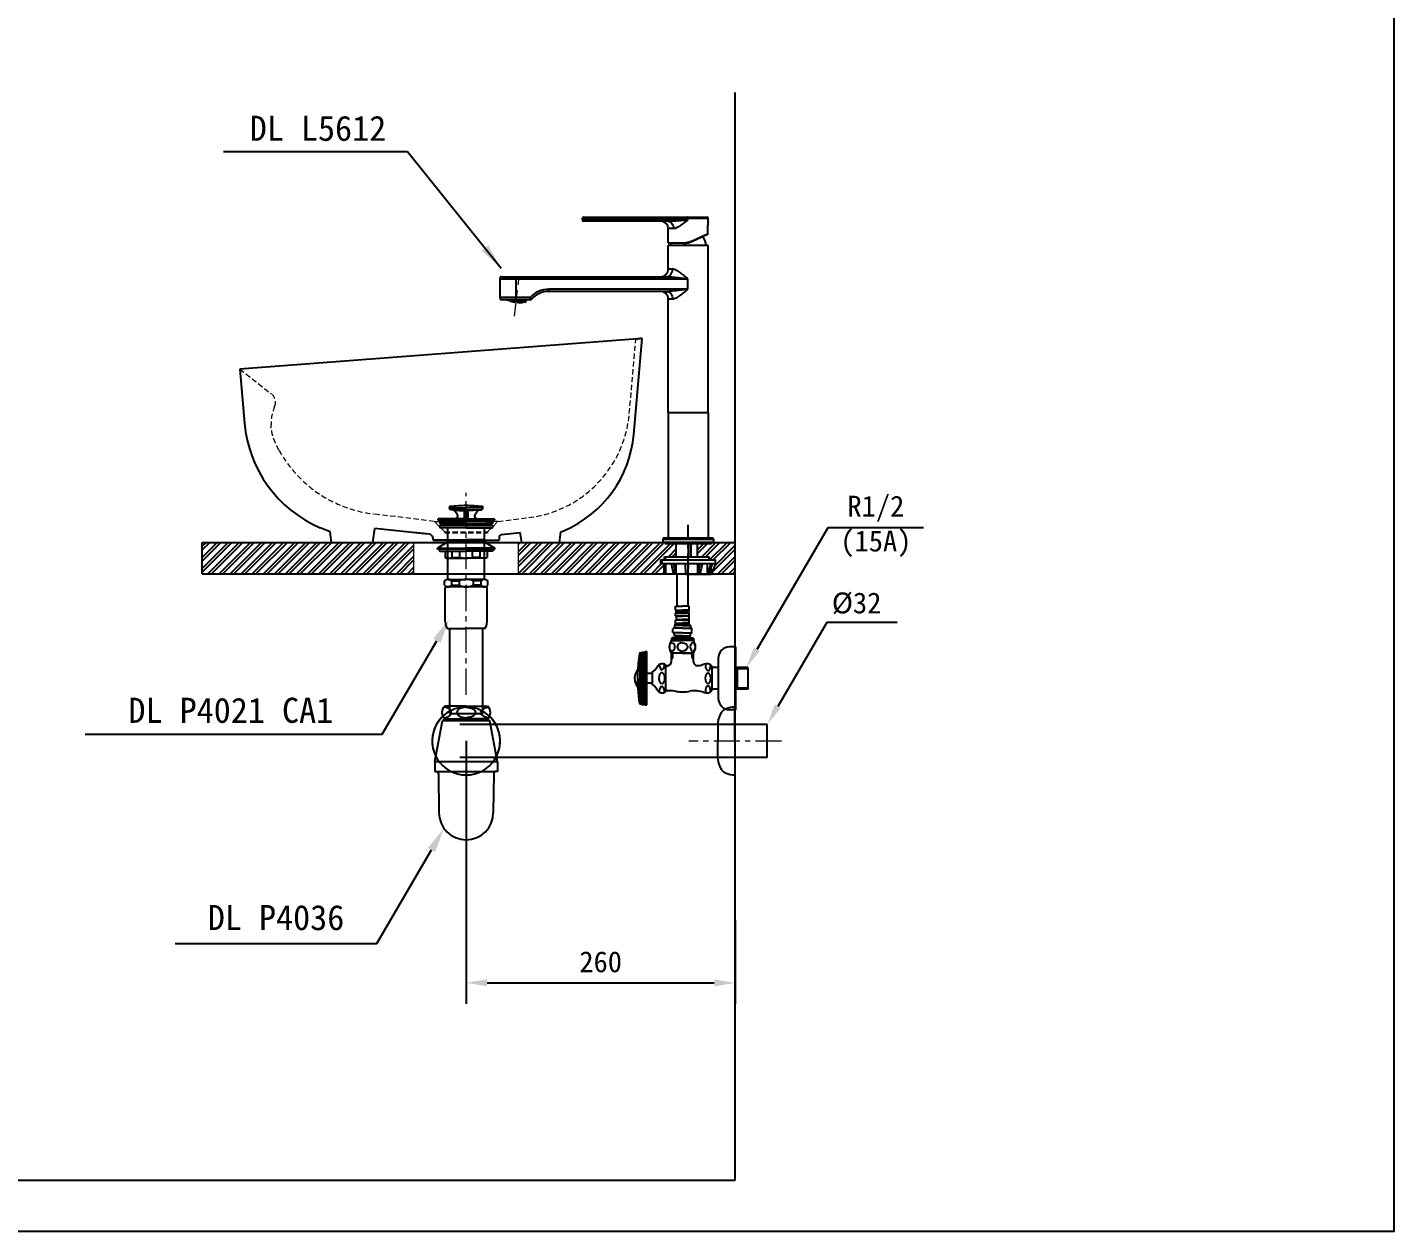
# Model space of a CAD drawing. Extents: x 0 to 9660, y 0 to 2303.
# Drawn here: x 1793 to 3100, y 0 to 1152 of the extents above; entities that cross this region are included whole.
import ezdxf

# ---------------------------------------------------------------- set-up
doc = ezdxf.new("R2010")
doc.units = 0
doc.header["$LTSCALE"] = 20
doc.header["$MEASUREMENT"] = 0
doc.linetypes.add('CENTER', pattern=[2, 1.25, -0.25, 0.25, -0.25])
doc.linetypes.add('HIDDEN', pattern=[0.375, 0.25, -0.125])
doc.layers.get('0').update_dxf_attribs({"linetype": 'CONTINUOUS'})
doc.layers.get('DEFPOINTS').update_dxf_attribs({"linetype": 'CONTINUOUS'})
for name, color, linetype in [('1', 1, 'CONTINUOUS'), ('3', 3, 'CONTINUOUS'), ('4', 4, 'CONTINUOUS'), ('5', 5, 'CONTINUOUS'), ('6', 6, 'CONTINUOUS'), ('BODY', 7, 'CONTINUOUS'), ('DEF_LAYER_ASSEM_MEMBER', 7, 'CONTINUOUS')]:
    doc.layers.add(name, color=color, linetype=linetype)
doc.dimstyles.get("Standard").update_dxf_attribs({"dimtxt": 2.5, "dimasz": 2, "dimexe": 2, "dimexo": 1, "dimgap": 1.5, "dimtad": 1, "dimdec": 0, "dimlfac": 10, "dimrnd": 0.5, "dimzin": 0, "dimdsep": 46, "dimtxsty": 'Standard', "dimcen": 0, "dimclrt": 2, "dimadec": 0, "dimazin": 0, "dimtfac": 1, "dimtdec": 0, "dimtmove": 0, "dimatfit": 3, "dimfxl": 0, "dimtolj": 1, "dimtzin": 0, "dimarcsym": 0})

# ---------------------------------------------------------------- blocks, each defined once
blk = doc.blocks.new('*D24')
at = {"layer": '1', "color": 3, "lineweight": -2}
for p, q in [((2212.6, 469.2), (2212.6, 217.9)), ((2470, 297.9), (2470, 217.9)), ((2232.6, 237.9), (2450, 237.9))]:
    blk.add_line(p, q, dxfattribs=at)
at = {"layer": '1', "color": 3}
for points in [[(2232.6, 241.3), (2232.6, 234.6), (2212.6, 237.9)], [(2450, 241.3), (2450, 234.6), (2470, 237.9)]]:
    blk.add_solid(points, dxfattribs=at)
at = {"layer": 'DEFPOINTS', "color": 0}
for p in [(2212.6, 469.2), (2470, 297.9), (2470, 237.9)]:
    blk.add_point(p, dxfattribs=at)
at = {"layer": '1', "color": 2, "insert": (2341.3, 257.9), "char_height": 20, "attachment_point": 5}
blk.add_mtext('\\A1;260', dxfattribs=at)
blk = doc.blocks.new('4036')
at = {"color": 4, "linetype": 'ByBlock'}
for p, q in [((4528.4, 620.2, -0.8), (4535.8, 659.2, -0.8)), ((4580.8, 659.2, -0.8), (4535.8, 659.2, -0.8)), ((4577.4, 661.2, -0.8), (4580.8, 659.2, -0.8)), ((4588.3, 619.7, -0.8), (4580.8, 659.2, -0.8)), ((4528.3, 620.2, -0.8), (4528.3, 610.7, -0.8)), ((4528.3, 620.2, -0.8), (4588.2, 620.2, -0.8)), ((4588.3, 619.7, -0.8), (4588.3, 610.7, -0.8)), ((4528.3, 610.7, -0.8), (4530.7, 610.7, -0.8)), ((4530.7, 610.7, -0.8), (4586.3, 610.7, -0.8)), ((4531.8, 608.9, -0.8), (4532.3, 571.6, -0.8)), ((4584.8, 608.8, -0.8), (4584.3, 571.6, -0.8)), ((4588.3, 610.7, -0.8), (4586.3, 610.7, -0.8))]:
    blk.add_line(p, q, dxfattribs=at)
at = {"color": 4, "linetype": 'HIDDEN'}
blk.add_line((4539.2, 661.2, -0.8), (4535.8, 659.2, -0.8), dxfattribs=at)
at = {"color": 4, "linetype": 'ByBlock'}
for centre, radius, start, end in [((4529.8, 608.9, -0.8), 2, 0, 64.1581), ((4586.8, 608.8, -0.8), 2, 104.4775, 180), ((4558.3, 571.6, -0.8), 26, 180, 0)]:
    blk.add_arc(centre, radius, start, end, dxfattribs=at)
at = {"layer": '4'}
for p, q in [((4542.1, 673.2, -0.8), (4537.8, 673.2, -0.8)), ((4558.3, 673.2, -0.8), (4542.1, 673.2, -0.8)), ((4558.3, 673.2, -0.8), (4574.6, 673.2, -0.8)), ((4574.6, 673.2, -0.8), (4578.8, 673.2, -0.8)), ((4538.2, 661.2, -0.8), (4537.8, 661.2, -0.8)), ((4538.2, 661.2, -0.8), (4558.3, 661.2, -0.8)), ((4578.5, 661.2, -0.8), (4558.3, 661.2, -0.8)), ((4578.5, 661.2, -0.8), (4578.8, 661.2, -0.8))]:
    blk.add_line(p, q, dxfattribs=at)
at = {"layer": '4', "elevation": -0.8}
for points in [[(4544.1, 667.2, 0.155217), (4543.5, 669.1, 0.106747), (4541.5, 671, 0.073043), (4538.7, 672.1, 0.028511), (4537, 672.4, 0.059523)], [(4537, 662.1, 0.028511), (4538.7, 662.4, 0.073043), (4541.5, 663.5, 0.106747), (4543.5, 665.4, 0.155217), (4544.1, 667.2, 0.155217)], [(4550, 669, 0.32729), (4550, 665.5, 0.106373), (4552, 663.7, 0.071219), (4554.7, 662.7, 0.057537), (4558.3, 662.2, 0.057537)], [(4558.3, 672.2, 0.057537), (4554.7, 671.8, 0.071219), (4552, 670.8, 0.106373), (4550, 669, 0.159483)], [(4558.3, 672.2, -0.057537), (4561.9, 671.8, -0.071219), (4564.6, 670.8, -0.106373), (4566.6, 669, -0.159483)], [(4566.6, 669, -0.32729), (4566.6, 665.5, -0.106373), (4564.6, 663.7, -0.071219), (4561.9, 662.7, -0.057537), (4558.3, 662.2, -0.057537)], [(4572.5, 667.2, -0.155217), (4573.1, 669.1, -0.106747), (4575.2, 671, -0.073043), (4577.9, 672.1, -0.028511), (4579.7, 672.4, -0.059523)], [(4579.7, 662.1, -0.028511), (4577.9, 662.4, -0.073043), (4575.2, 663.5, -0.106747), (4573.1, 665.4, -0.155217), (4572.5, 667.2, -0.155217)]]:
    blk.add_lwpolyline(points, format="xyb", dxfattribs=at)
at = {"layer": '4'}
for centre, start, end in [((4543.1, 667.2, -0.8), 131.4096, 228.5904), ((4573.6, 667.2, -0.8), 311.4096, 48.5904)]:
    blk.add_arc(centre, 8, start, end, dxfattribs=at)
at = {"layer": '4', "linetype": 'ByBlock'}
for start, end in [(50.5529, 129.4471), (129.4471, 240.7605), (131.5264, 206.9716), (299.2395, 50.5529), (333.0284, 48.4736), (240.7605, 299.2395)]:
    blk.add_arc((4558.3, 639.9, -0.8), 32.5, start, end, dxfattribs=at)

msp = doc.modelspace()

# ---------------------------------------------------------------- hatches: boundary and pattern name
at = {"layer": '3'}
h = msp.add_hatch(dxfattribs=at)
h.set_pattern_fill('ANSI32', scale=20)
h.paths.add_polyline_path([(2162.598, 659.11711), (2123.44406, 659.11743), (2123.444, 659.11697), (2083.82, 659.11697), (1975.51023, 659.11863), (1960, 659.11761), (1960, 629.11437), (2162.598, 629.11437)])
h.paths.add_polyline_path([(2413.46765, 658.11498), (2402.75, 658.11498), (2262.598, 658.44421), (2262.598, 629.11437), (2401.88591, 629.11437), (2401.88591, 638.61498), (2398.48325, 638.61498), (2398.48325, 642.41498), (2402.39046, 642.41498), (2402.39046, 645.41498), (2402.94073, 645.41498), (2413.46765, 645.41498)])
h.paths.add_polyline_path([(2470, 659.11461), (2447.25, 659.11479), (2447.25, 658.11498), (2433.69997, 658.11498), (2433.69997, 645.41498), (2445.19997, 645.41498), (2445.19997, 642.41498), (2451.19997, 642.41498), (2451.19997, 638.61498), (2451.16104, 638.61498), (2447.36617, 629.11437), (2470, 629.11437)])

# ---------------------------------------------------------------- linework, layer by layer
for p, q in [((2381, 854.11697), (1996, 824.77804)), ((1996, 824.77804), (2000.53257, 772.97048)), ((2082.42827, 669.01965), (2072.94108, 673.0713)), ((2083.82, 659.11697), (2082.42827, 669.01965)), ((2123.444, 659.11697), (2125.31223, 672.41011)), ((2176.08526, 667.07365), (2125.31223, 672.41011)), ((2178.24237, 666.84693), (2162.24042, 668.5288)), ((2179.46136, 665.73875), (2178.24072, 666.84843)), ((2244.098, 664.56062), (2246.31744, 666.78006)), ((2246.31744, 666.78006), (2264.4078, 668.68144)), ((2265.752, 659.11697), (2264.4078, 668.68144)), ((2301.752, 659.11697), (2303.15741, 669.11697)), ((2303.15741, 669.11697), (2306.57499, 670.5765)), ((2181.098, 661.11697), (2181.098, 662.03905)), ((2212.598, 661.11697), (2181.098, 661.11697)), ((2181.098, 661.11697), (2244.098, 661.11697)), ((2244.098, 664.56062), (2244.098, 661.11697))]:
    msp.add_line(p, q)
at = {"linetype": 'HIDDEN', "lineweight": 0}
for p, q in [((2368.69594, 782.3225), (2374.89614, 853.19118)), ((1996, 824.77804), (2026.37305, 800.99209)), ((2182.098, 679.11697), (2123.91443, 686.26101)), ((2243.098, 679.11697), (2272.52015, 682.72955)), ((2182.098, 679.11697), (2212.598, 679.11697)), ((2192.098, 669.11697), (2182.098, 679.11697)), ((2192.098, 669.11697), (2233.098, 669.11697)), ((2192.098, 669.11697), (2192.098, 668.11697)), ((2192.098, 668.11697), (2233.098, 668.11697)), ((2243.098, 679.11697), (2212.598, 679.11697)), ((2233.098, 669.11697), (2243.098, 679.11697)), ((2233.098, 669.11697), (2233.098, 668.11697))]:
    msp.add_line(p, q, dxfattribs=at)
at = {"color": 1, "lineweight": 0, "ltscale": 0.1}
for p, q in [((2162.598, 629.11451), (2162.598, 659.11711)), ((2262.598, 629.11369), (2262.598, 659.1163))]:
    msp.add_line(p, q, dxfattribs=at)
at = {"linetype": 'HIDDEN', "lineweight": 0}
for centre, radius, start, end in [((2020.20744, 793.11902), 10, 336.5065393, 51.93454915), ((2067.43016, 772.5924), 41.49104, 156.5065393, 181.50871987), ((2259.11452, 791.90963), 110, 277, 355), ((2138.53876, 805.36655), 120, 208.9809224, 263)]:
    msp.add_arc(centre, radius, start, end, dxfattribs=at)
for centre, radius, start, end in [((2120.07096, 783.42879), 120, 185, 246.87434579), ((2263.37261, 771.73753), 110, 293.12565421, 355), ((2176.098, 662.03905), 5, 0, 47.72631099)]:
    msp.add_arc(centre, radius, start, end)
msp.add_open_spline([(2033.56502, 747.22434), (2033.52137, 747.30315), (2033.47778, 747.38219), (2033.43424, 747.46146), (2033.04037, 748.17853), (2032.65112, 748.9142), (2032.26648, 749.66846), (2032.21717, 749.76514), (2032.16795, 749.86213), (2031.81585, 750.55905), (2031.51377, 751.17304), (2030.93078, 752.38996), (2030.64788, 752.9979), (2029.82887, 754.81874), (2029.32287, 756.02885), (2028.40992, 758.42969), (2028.00258, 759.62085), (2027.36016, 761.78657), (2027.10989, 762.7582), (2026.67636, 764.7502), (2026.49541, 765.7602), (2026.15108, 768.19508), (2026.02266, 769.62667), (2025.96249, 771.2011), (2025.95759, 771.35059), (2025.9535, 771.49998)], degree=3, knots=[0.73516817241, 0.73516817241, 0.73516817241, 0.73516817241, 0.73649215814, 0.73649215814, 0.73649215814, 0.74846966227, 0.74846966227, 0.74846966227, 0.75000489302, 0.75000489302, 0.75946181712, 0.75946181712, 0.76891874122, 0.76891874122, 0.78783258942, 0.78783258942, 0.80674643762, 0.80674643762, 0.82260220167, 0.82260220167, 0.83845796572, 0.83845796572, 0.86055579059, 0.86055579059, 0.86287606494, 0.86287606494, 0.86287606494, 0.86287606494], dxfattribs=at)
at = {"layer": '1', "color": 5}
for p, q in [((2470, 49.14283), (2470, 1089.14283)), ((1960, 629.11437), (1960, 659.11761)), ((1500, 49.14283), (2470, 49.14283))]:
    msp.add_line(p, q, dxfattribs=at)
at = {"layer": '1', "color": 7, "linetype": 'Continuous'}
for p, q in [((2268.87778, 888.75364), (2252.10397, 890.81321)), ((2259.04709, 888.69191), (2259.18773, 889.83734)), ((2261.76835, 889.52048), (2261.62771, 888.37505)), ((2270.17534, 891.11498), (2269.9923, 889.62431)), ((2372.95403, 762.1504), (2381.00002, 854.11653)), ((2083.82, 659.11697), (2123.444, 659.11697)), ((2265.752, 659.11697), (2301.752, 659.11697))]:
    msp.add_line(p, q, dxfattribs=at)
at = {"layer": '1', "color": 9, "linetype": 'Continuous'}
msp.add_line((2269.9923, 889.62431), (2257.85177, 891.11498), dxfattribs=at)
at = {"layer": '1', "color": 3}
for p, q in [((2558.75781, 672.99615), (2490.6264, 556.62805)), ((2650.10605, 672.99615), (2558.75781, 672.99615)), ((2557.66449, 582.47559), (2510.71835, 502.29182)), ((2625.05279, 582.47559), (2557.66449, 582.47559)), ((2132.28203, 475.74686), (2184.59691, 565.10041)), ((1848.1875, 475.74686), (2132.28203, 475.74686)), ((2127.06103, 275.60685), (2179.37592, 364.96041)), ((1934.03715, 275.60685), (2127.06103, 275.60685))]:
    msp.add_line(p, q, dxfattribs=at)
at = {"layer": '1', "color": 7, "linetype": 'Continuous'}
for centre, radius, start, end in [((2252.22573, 891.80577), 1, 223.69273949, 263), ((2262.86733, 909.13807), 20.8, 242.86350309, 259.4166783), ((2265.34941, 929.35299), 39.99316, 261.13724055, 264.86275945), ((2268.99976, 889.74617), 1, 263, 353), ((2262.86733, 909.13807), 20.8, 266.5833217, 283.13649691)]:
    msp.add_arc(centre, radius, start, end, dxfattribs=at)
msp.add_open_spline([(2381, 854.11697), (2376.047, 853.38444)], degree=1, dxfattribs=at)
at = {"layer": '1', "color": 3}
for points in [[(2181.14503, 567.12142), (2188.04879, 563.07939), (2196.723, 585.81171)], [(2493.50297, 554.94387), (2487.74983, 558.31223), (2480.52133, 539.36863)], [(2513.59492, 500.60764), (2507.84178, 503.976), (2500.61327, 485.0324)], [(2175.92403, 366.98142), (2182.8278, 362.93939), (2191.50201, 385.67171)]]:
    msp.add_solid(points, dxfattribs=at)
at = {"layer": '3'}
for p, q in [((2185.598, 681.21863), (2185.598, 680.61863)), ((2185.598, 680.61863), (2187.74022, 679.11863)), ((2185.598, 680.61863), (2212.598, 680.61863)), ((2195.298, 681.61863), (2185.998, 681.61863)), ((2212.598, 681.61863), (2195.298, 681.61863)), ((2197.598, 690.21863), (2196.36668, 692.35134)), ((2196.48322, 692.14949), (2212.598, 692.14949)), ((2212.598, 690.21863), (2197.598, 690.21863)), ((2200.11327, 690.03434), (2210.848, 689.33297)), ((2204.32334, 685.33934), (2201.60513, 689.19231)), ((2202.24158, 681.61863), (2203.6891, 682.45436)), ((2212.598, 690.21863), (2210.848, 689.33297)), ((2210.848, 689.33297), (2210.848, 681.61863)), ((2212.08032, 689.95664), (2211.648, 683.54876)), ((2211.648, 683.57295), (2212.598, 683.57295)), ((2211.8511, 681.61863), (2211.648, 683.57295)), ((2228.71278, 692.14949), (2212.598, 692.14949)), ((2212.598, 690.21863), (2227.598, 690.21863)), ((2212.598, 690.21863), (2214.348, 689.33297)), ((2213.548, 683.57295), (2212.598, 683.57295)), ((2212.598, 681.61863), (2229.898, 681.61863)), ((2239.598, 680.61863), (2212.598, 680.61863)), ((2213.11568, 689.95664), (2213.548, 683.54876)), ((2213.3449, 681.61863), (2213.548, 683.57295)), ((2225.08273, 690.03434), (2214.348, 689.33297)), ((2214.348, 689.33297), (2214.348, 681.61863)), ((2220.87266, 685.33934), (2223.59087, 689.19231)), ((2222.95442, 681.61863), (2221.5069, 682.45436)), ((2227.598, 690.21863), (2228.82932, 692.35134)), ((2229.898, 681.61863), (2239.198, 681.61863)), ((2239.598, 680.61863), (2237.45578, 679.11863)), ((2239.598, 681.21863), (2239.598, 680.61863)), ((2187.29617, 678.91863), (2187.29617, 677.61863)), ((2187.29617, 674.61863), (2187.29617, 673.31863)), ((2193.598, 679.11863), (2187.49617, 679.11863)), ((2212.598, 673.11863), (2187.49617, 673.11863)), ((2212.598, 677.11863), (2187.79617, 677.11863)), ((2212.598, 675.11863), (2187.79617, 675.11863)), ((2193.598, 679.11863), (2212.598, 679.11863)), ((2195.098, 642.52422), (2195.098, 673.11863)), ((2231.598, 679.11863), (2212.598, 679.11863)), ((2212.598, 677.11863), (2237.39983, 677.11863)), ((2212.598, 675.11863), (2237.39983, 675.11863)), ((2212.598, 673.11863), (2237.69983, 673.11863)), ((2230.098, 642.52422), (2230.098, 673.11863)), ((2231.598, 679.11863), (2237.69983, 679.11863)), ((2237.89983, 678.91863), (2237.89983, 677.61863)), ((2237.89983, 674.61863), (2237.89983, 673.31863)), ((2195.798, 661.61863), (2195.098, 662.83107)), ((2195.098, 661.61863), (2212.598, 661.61863)), ((2195.798, 659.52422), (2195.798, 661.61863)), ((2230.098, 661.61863), (2212.598, 661.61863)), ((2229.398, 661.61863), (2230.098, 662.83107)), ((2229.398, 659.52422), (2229.398, 661.61863)), ((2192.598, 583.01628), (2192.598, 615.61863)), ((2232.598, 583.01628), (2232.598, 615.61863)), ((2194.598, 576.61863), (2212.598, 576.61863)), ((2196.723, 576.61863), (2196.723, 495.61863)), ((2230.598, 576.61863), (2212.598, 576.61863)), ((2228.473, 495.61863), (2228.473, 576.61863)), ((2196.723, 495.61863), (2228.473, 495.61863)), ((2228.473, 495.61863), (2227.773, 495.61863))]:
    msp.add_line(p, q, dxfattribs=at)
at = {"layer": '3', "color": 1, "linetype": 'CENTER'}
msp.add_line((2425, 623.27334), (2425, 675.74765), dxfattribs=at)
at = {"layer": '3', "color": 3}
for p, q in [((2195.098, 659.52422), (2185.098, 653.52422)), ((2195.098, 659.52422), (2212.598, 659.52422)), ((2230.098, 659.52422), (2212.598, 659.52422)), ((2230.098, 659.52422), (2240.098, 653.52422)), ((2185.098, 653.52422), (2212.598, 653.52422)), ((2185.098, 652.52422), (2185.098, 653.52422)), ((2195.098, 652.52422), (2185.098, 652.52422)), ((2186.90587, 652.52422), (2186.90587, 651.22422)), ((2187.40587, 650.72422), (2192.40587, 650.72422)), ((2192.40587, 650.72422), (2212.598, 650.72422)), ((2192.40587, 650.72422), (2192.40587, 644.60157)), ((2193.40587, 644.02422), (2192.40587, 644.60157)), ((2193.40587, 644.02422), (2194.80587, 644.02422)), ((2194.80587, 644.02422), (2212.598, 644.02422)), ((2230.098, 652.52422), (2195.098, 652.52422)), ((2195.098, 623.61298), (2195.098, 644.04534)), ((2199.18065, 644.60157), (2199.18065, 650.72422)), ((2199.18065, 644.60157), (2206.58132, 644.60157)), ((2206.58132, 644.60157), (2206.58132, 650.72422)), ((2240.098, 653.52422), (2212.598, 653.52422)), ((2232.79013, 650.72422), (2212.598, 650.72422)), ((2230.39013, 644.02422), (2212.598, 644.02422)), ((2218.61468, 644.60157), (2218.61468, 650.72422)), ((2226.01535, 644.60157), (2218.61468, 644.60157)), ((2226.01535, 644.60157), (2226.01535, 650.72422)), ((2230.098, 652.52422), (2240.098, 652.52422)), ((2230.098, 623.61298), (2230.098, 644.04534)), ((2231.79013, 644.02422), (2230.39013, 644.02422)), ((2231.79013, 644.02422), (2232.79013, 644.60157)), ((2232.79013, 650.72422), (2232.79013, 644.60157)), ((2237.79013, 650.72422), (2232.79013, 650.72422)), ((2238.29013, 652.52422), (2238.29013, 651.22422)), ((2240.098, 652.52422), (2240.098, 653.52422)), ((2191.8543, 618.06201), (2191.8543, 622.17525)), ((2212.598, 616.61863), (2193.598, 616.61863)), ((2195.2417, 623.61863), (2212.3543, 623.61863)), ((2198.62909, 622.17525), (2198.62909, 618.06201)), ((2198.62909, 622.17525), (2206.02975, 622.17525)), ((2198.62909, 618.06201), (2206.02975, 618.06201)), ((2206.02975, 622.17525), (2206.02975, 618.06201)), ((2231.598, 616.61863), (2212.598, 616.61863)), ((2229.9543, 623.61863), (2212.8417, 623.61863)), ((2219.16625, 622.17525), (2219.16625, 618.06201)), ((2226.56691, 622.17525), (2219.16625, 622.17525)), ((2226.56691, 618.06201), (2219.16625, 618.06201)), ((2226.56691, 622.17525), (2226.56691, 618.06201)), ((2229.398, 616.61863), (2229.9543, 616.61863)), ((2229.9543, 616.61863), (2230.3543, 616.61863)), ((2232.598, 610.25439), (2232.598, 615.61863)), ((2233.3417, 618.06201), (2233.3417, 622.17525))]:
    msp.add_line(p, q, dxfattribs=at)
at = {"layer": '3'}
for centre, radius, start, end in [((2197.448, 692.14949), 1.1, 97.32041367, 169.42619898), ((2212.598, 574.21863), 120, 90, 97.32041367), ((2212.598, 574.21863), 120, 82.67958633, 90), ((2227.748, 692.14949), 1.1, 10.57380102, 82.67958633), ((2185.998, 681.21863), 0.4, 90, 180), ((2202.6891, 684.18641), 2, 300, 35.20232507), ((2222.5069, 684.18641), 2, 144.79767493, 240), ((2225.22511, 688.03938), 2, 93.73819051, 144.79767493), ((2239.198, 681.21863), 0.4, 0, 90), ((2187.49617, 678.91863), 0.2, 90, 180), ((2187.79617, 677.61863), 0.5, 180, 270), ((2187.79617, 674.61863), 0.5, 90, 180), ((2187.49617, 673.31863), 0.2, 180, 270), ((2191.098, 676.11863), 1, 270, 90), ((2234.098, 676.11863), 1, 90, 270), ((2237.39983, 677.61863), 0.5, 270, 0), ((2237.39983, 674.61863), 0.5, 0, 90), ((2237.69983, 678.91863), 0.2, 0, 90), ((2237.69983, 673.31863), 0.2, 270, 0), ((2193.598, 615.61863), 1, 90, 180), ((2231.598, 615.61863), 1, 0, 90), ((2205.58641, 583.56521), 13, 182.42004342, 212.30000816), ((2219.60959, 583.56521), 13, 327.69999184, 357.57995658)]:
    msp.add_arc(centre, radius, start, end, dxfattribs=at)
at = {"layer": '3', "color": 3}
for centre, radius, start, end in [((2187.40587, 651.22422), 0.5, 180, 270), ((2195.79326, 654.20343), 10.18185, 250.56792502, 289.43207498), ((2212.40586, 673.47656), 29.45658, 258.59556617, 270.3737354), ((2212.79014, 673.47656), 29.45658, 269.6262646, 281.40443383), ((2229.40274, 654.20343), 10.18185, 250.56792502, 289.43207498), ((2237.79013, 651.22422), 0.5, 270, 0), ((2195.2417, 618.91083), 4.70435, 43.94093732, 136.05906268), ((2195.2417, 621.32643), 4.70435, 223.94093732, 316.05906268), ((2212.13211, 610.01415), 13.60629, 89.06429532, 116.64718661), ((2212.13211, 630.22311), 13.60629, 243.35281339, 270.93570468), ((2213.06389, 610.01415), 13.60629, 63.35281339, 90.93570468), ((2213.06389, 630.22311), 13.60629, 269.06429532, 296.64718661), ((2229.9543, 618.91083), 4.70435, 43.94093732, 136.05906268), ((2229.9543, 621.32643), 4.70435, 223.94093732, 316.05906268)]:
    msp.add_arc(centre, radius, start, end, dxfattribs=at)
at = {"layer": '4'}
for p, q in [((2469.52133, 469.1574), (2469.52133, 501.6574)), ((2484.02002, 485.0324), (2206.69125, 485.0324)), ((2453.54135, 486.55214), (2453.54135, 469.1574)), ((2500.61327, 485.0324), (2469.52133, 485.0324)), ((2500.61327, 453.2824), (2500.61327, 485.0324)), ((2453.54135, 451.76266), (2453.54135, 469.1574)), ((2469.52133, 469.1574), (2469.52133, 436.6574)), ((2484.02002, 453.2824), (2206.45442, 453.2824)), ((2500.61327, 453.2824), (2469.52133, 453.2824))]:
    msp.add_line(p, q, dxfattribs=at)
for centre, radius, start, end in [((2473.52133, 485.6574), 20, 146.20771163, 177.43591199), ((2464.8658, 490.73556), 10, 111.1926769, 142.80345081), ((2471.02133, 471.69492), 30, 92.86598398, 109.00713612), ((2212.59791, 469.1574), 32.5, 129.44707923, 240.76048697), ((2212.59791, 469.1574), 32.5, 299.23951303, 50.55292077), ((2473.52133, 452.6574), 20, 182.56408801, 213.79228837), ((2212.59791, 469.1574), 32.5, 240.76048697, 299.23951303), ((2464.8658, 447.57924), 10, 217.19654919, 248.8073231), ((2471.02133, 466.61988), 30, 250.99286388, 267.13401602)]:
    msp.add_arc(centre, radius, start, end, dxfattribs=at)
at = {"layer": '5'}
for p, q in [((1960, 659.11761), (1975.51023, 659.11863)), ((1975.51023, 659.11863), (2470, 659.11461)), ((1960, 629.11437), (2470, 629.11437))]:
    msp.add_line(p, q, dxfattribs=at)
at = {"layer": '5', "color": 212}
msp.add_lwpolyline([(0, 2100), (3100, 2100), (3100, 0), (0, 0)], close=True, dxfattribs=at)
at = {"layer": '6'}
for p, q in [((2414.27134, 629.11437), (2414.27134, 598.21863)), ((2424.77134, 629.11437), (2424.77134, 598.21863)), ((2413.02134, 594.3902), (2413.02134, 598.21863)), ((2413.02134, 598.21863), (2419.52134, 598.21863)), ((2413.02134, 594.3902), (2413.52134, 593.8902)), ((2413.02134, 594.3902), (2419.52134, 594.3902)), ((2413.02134, 591.54706), (2413.52134, 592.04706)), ((2413.02134, 588.8902), (2413.02134, 591.54706)), ((2413.02134, 591.54706), (2419.52134, 591.54706)), ((2413.02134, 588.8902), (2413.52134, 588.3902)), ((2413.02134, 588.8902), (2419.52134, 588.8902)), ((2413.52134, 592.04706), (2413.52134, 593.8902)), ((2413.52134, 593.8902), (2419.52134, 593.8902)), ((2413.52134, 592.04706), (2419.52134, 592.04706)), ((2413.52134, 588.3902), (2413.52134, 585.21863)), ((2413.52134, 588.3902), (2419.52134, 588.3902)), ((2426.02134, 598.21863), (2419.52134, 598.21863)), ((2426.02134, 594.3902), (2419.52134, 594.3902)), ((2425.52134, 593.8902), (2419.52134, 593.8902)), ((2425.52134, 592.04706), (2419.52134, 592.04706)), ((2426.02134, 591.54706), (2419.52134, 591.54706)), ((2426.02134, 588.8902), (2419.52134, 588.8902)), ((2425.52134, 588.3902), (2419.52134, 588.3902)), ((2426.02134, 594.3902), (2425.52134, 593.8902)), ((2425.52134, 592.04706), (2425.52134, 593.8902)), ((2426.02134, 591.54706), (2425.52134, 592.04706)), ((2426.02134, 588.8902), (2425.52134, 588.3902)), ((2425.52134, 588.3902), (2425.52134, 585.21863)), ((2426.02134, 594.3902), (2426.02134, 598.21863)), ((2426.02134, 588.8902), (2426.02134, 591.54706)), ((2410.42134, 572.96863), (2410.42134, 576.46863)), ((2419.52134, 576.96863), (2410.92134, 576.96863)), ((2411.92134, 579.71863), (2411.92134, 576.96863)), ((2419.52134, 579.71863), (2411.92134, 579.71863)), ((2412.52134, 579.71863), (2412.52134, 580.91863)), ((2415.27134, 581.21863), (2412.82134, 581.21863)), ((2413.52134, 585.21863), (2413.02134, 584.71863)), ((2413.02134, 581.71863), (2413.02134, 584.71863)), ((2419.52134, 584.71863), (2413.02134, 584.71863)), ((2413.02134, 581.71863), (2419.52134, 581.71863)), ((2413.52134, 585.21863), (2419.52134, 585.21863)), ((2419.52134, 581.21863), (2413.52134, 581.21863)), ((2415.27134, 581.21863), (2415.27134, 581.71863)), ((2425.52134, 585.21863), (2419.52134, 585.21863)), ((2419.52134, 584.71863), (2426.02134, 584.71863)), ((2426.02134, 581.71863), (2419.52134, 581.71863)), ((2419.52134, 581.21863), (2425.52134, 581.21863)), ((2419.52134, 579.71863), (2427.12134, 579.71863)), ((2419.52134, 576.96863), (2428.12134, 576.96863)), ((2423.77134, 581.21863), (2423.77134, 581.71863)), ((2423.77134, 581.21863), (2426.22134, 581.21863)), ((2425.52134, 585.21863), (2426.02134, 584.71863)), ((2426.02134, 581.71863), (2426.02134, 584.71863)), ((2426.52134, 579.71863), (2426.52134, 580.91863)), ((2427.12134, 579.71863), (2427.12134, 576.96863)), ((2428.62134, 572.96863), (2428.62134, 576.46863)), ((2409.52134, 567.71863), (2409.02134, 567.21863)), ((2409.02134, 567.21863), (2409.02134, 565.11863)), ((2409.02134, 567.21863), (2419.52134, 567.21863)), ((2409.02134, 565.11863), (2419.52134, 565.11863)), ((2419.52134, 567.71863), (2409.52134, 567.71863)), ((2419.52134, 572.46863), (2410.92134, 572.46863)), ((2411.92134, 569.71863), (2411.92134, 572.46863)), ((2419.52134, 569.71863), (2411.92134, 569.71863)), ((2412.52134, 569.71863), (2412.52134, 568.21863)), ((2419.52134, 567.71863), (2414.07134, 567.71863)), ((2419.52134, 572.46863), (2428.12134, 572.46863)), ((2419.52134, 569.71863), (2427.12134, 569.71863)), ((2419.52134, 567.71863), (2429.52134, 567.71863)), ((2419.52134, 567.71863), (2424.97134, 567.71863)), ((2430.02134, 567.21863), (2419.52134, 567.21863)), ((2430.02134, 565.11863), (2419.52134, 565.11863)), ((2426.52134, 569.71863), (2426.52134, 568.21863)), ((2427.12134, 569.71863), (2427.12134, 572.46863)), ((2429.52134, 567.71863), (2430.02134, 567.21863)), ((2430.02134, 567.21863), (2430.02134, 565.11863)), ((2378.60615, 553.10354), (2378.60615, 529.10354)), ((2379.19758, 553.60354), (2380.02134, 553.60354)), ((2380.02134, 553.60354), (2380.52134, 554.10354)), ((2380.02134, 553.60354), (2380.02134, 529.10354)), ((2380.52134, 554.10354), (2380.52134, 529.10354)), ((2380.52134, 554.10354), (2383.72134, 554.10354)), ((2380.52134, 553.69206), (2384.02134, 553.69206)), ((2380.52134, 552.69206), (2384.02134, 552.69206)), ((2380.52134, 551.69206), (2384.02134, 551.69206)), ((2380.52134, 550.69206), (2384.02134, 550.69206)), ((2380.52134, 549.69206), (2384.02134, 549.69206)), ((2384.02134, 554.40354), (2384.02134, 554.60354)), ((2384.02134, 554.60354), (2385.52134, 554.60354)), ((2384.02134, 554.40354), (2384.02134, 529.10354)), ((2385.52134, 553.60354), (2385.52134, 554.60354)), ((2385.52134, 529.10354), (2385.52134, 553.60354)), ((2419.52134, 553.11863), (2409.02134, 553.11863)), ((2430.02134, 553.11863), (2409.02134, 553.11863)), ((2409.02134, 545.61863), (2409.02134, 553.11863)), ((2410.27134, 549.11863), (2409.02134, 546.95357)), ((2410.27134, 549.11863), (2409.02134, 549.11863)), ((2410.27134, 549.11863), (2410.27134, 553.11863)), ((2419.52134, 553.11863), (2430.02134, 553.11863)), ((2428.77134, 549.11863), (2428.77134, 553.11863)), ((2428.77134, 549.11863), (2430.02134, 546.95357)), ((2430.02134, 549.11863), (2428.77134, 549.11863)), ((2430.02134, 545.207), (2430.02134, 553.11863)), ((2470.64561, 559.11863), (2464.64561, 559.11863)), ((2470.64561, 499.11863), (2470.64561, 559.11863)), ((2380.52134, 548.69206), (2384.02134, 548.69206)), ((2380.52134, 547.69206), (2384.02134, 547.69206)), ((2380.52134, 546.69206), (2384.02134, 546.69206)), ((2380.52134, 545.69206), (2384.02134, 545.69206)), ((2380.52134, 544.69206), (2384.02134, 544.69206)), ((2380.52134, 543.69206), (2384.02134, 543.69206)), ((2380.52134, 542.69206), (2384.02134, 542.69206)), ((2380.52134, 541.69206), (2384.02134, 541.69206)), ((2380.52134, 540.69206), (2384.02134, 540.69206)), ((2380.52134, 539.69206), (2384.02134, 539.69206)), ((2380.52134, 538.69206), (2384.02134, 538.69206)), ((2380.52134, 537.69206), (2384.02134, 537.69206)), ((2380.52134, 536.69206), (2384.02134, 536.69206)), ((2395.49453, 540.44014), (2394.94216, 539.48342)), ((2403.60794, 541.11863), (2403.60794, 541.83934)), ((2403.60794, 517.11863), (2403.60794, 541.11863)), ((2404.52134, 541.11863), (2403.60794, 541.11863)), ((2404.52134, 540.36863), (2403.60794, 540.36863)), ((2404.52134, 540.36863), (2405.82037, 541.31021)), ((2404.52134, 540.36863), (2404.52134, 541.11863)), ((2453.64561, 539.36863), (2447.52134, 539.36863)), ((2447.52134, 538.36863), (2447.52134, 519.86863)), ((2447.52246, 538.36976), (2447.52246, 541.11752)), ((2453.64561, 548.11863), (2453.64561, 510.11863)), ((2481.64561, 539.36863), (2470.64561, 539.36863)), ((2470.64561, 538.75167), (2470.64561, 519.48624)), ((2472.14561, 538.36863), (2471.14561, 539.36863)), ((2472.14561, 518.86863), (2472.14561, 539.36863)), ((2472.14561, 538.36863), (2482.64561, 538.36863)), ((2482.64561, 538.36863), (2481.64561, 539.36863)), ((2482.52133, 519.86863), (2482.52133, 538.36863)), ((2378.60615, 505.10354), (2378.60615, 529.10354)), ((2380.02134, 504.60354), (2380.02134, 529.10354)), ((2380.52134, 535.69206), (2384.02134, 535.69206)), ((2380.52134, 534.69206), (2384.02134, 534.69206)), ((2380.52134, 533.69206), (2384.02134, 533.69206)), ((2380.52134, 532.69206), (2384.02134, 532.69206)), ((2380.52134, 531.69206), (2384.02134, 531.69206)), ((2380.52134, 530.69206), (2384.02134, 530.69206)), ((2380.52134, 529.69206), (2384.02134, 529.69206)), ((2380.52134, 504.10354), (2380.52134, 529.10354)), ((2380.52134, 528.51502), (2384.02134, 528.51502)), ((2380.52134, 527.51502), (2384.02134, 527.51502)), ((2380.52134, 526.51502), (2384.02134, 526.51502)), ((2380.52134, 525.51502), (2384.02134, 525.51502)), ((2380.52134, 524.51502), (2384.02134, 524.51502)), ((2380.52134, 523.51502), (2384.02134, 523.51502)), ((2384.02134, 503.80354), (2384.02134, 529.10354)), ((2390.60794, 533.86863), (2385.52134, 533.86863)), ((2385.52134, 503.60354), (2385.52134, 529.10354)), ((2390.60794, 524.36863), (2385.52134, 524.36863)), ((2390.60794, 534.85097), (2390.60794, 533.86863)), ((2390.60794, 533.86863), (2390.60794, 524.36863)), ((2390.60794, 523.38629), (2390.60794, 524.36863)), ((2380.52134, 522.51502), (2384.02134, 522.51502)), ((2380.52134, 521.51502), (2384.02134, 521.51502)), ((2380.52134, 520.51502), (2384.02134, 520.51502)), ((2380.52134, 519.51502), (2384.02134, 519.51502)), ((2380.52134, 518.51502), (2384.02134, 518.51502)), ((2380.52134, 517.51502), (2384.02134, 517.51502)), ((2380.52134, 516.51502), (2384.02134, 516.51502)), ((2380.52134, 515.51502), (2384.02134, 515.51502)), ((2380.52134, 514.51502), (2384.02134, 514.51502)), ((2380.52134, 513.51502), (2384.02134, 513.51502)), ((2380.52134, 512.51502), (2384.02134, 512.51502)), ((2380.52134, 511.51502), (2384.02134, 511.51502)), ((2380.52134, 510.51502), (2384.02134, 510.51502)), ((2395.49453, 517.79712), (2394.94216, 518.75384)), ((2404.52134, 517.86863), (2403.60794, 517.86863)), ((2407.23313, 517.11863), (2403.60794, 517.11863)), ((2403.60794, 516.39792), (2403.60794, 517.11863)), ((2404.52134, 517.86863), (2405.82037, 517.11863)), ((2404.52134, 517.11863), (2404.52134, 517.86863)), ((2447.52134, 517.11863), (2447.52134, 519.86863)), ((2453.64561, 518.86863), (2447.52134, 518.86863)), ((2447.52134, 518.86863), (2447.52134, 518.68689)), ((2447.52134, 517.11863), (2447.52134, 518.68689)), ((2481.64561, 518.86863), (2470.64561, 518.86863)), ((2471.14561, 518.86863), (2472.14561, 519.86863)), ((2472.14561, 519.86863), (2482.64561, 519.86863)), ((2481.64561, 518.86863), (2482.64561, 519.86863)), ((2379.19758, 504.60354), (2380.02134, 504.60354)), ((2380.02134, 504.60354), (2380.52134, 504.10354)), ((2380.52134, 509.51502), (2384.02134, 509.51502)), ((2380.52134, 508.51502), (2384.02134, 508.51502)), ((2380.52134, 507.51502), (2384.02134, 507.51502)), ((2380.52134, 506.51502), (2384.02134, 506.51502)), ((2380.52134, 505.51502), (2384.02134, 505.51502)), ((2380.52134, 504.51502), (2384.02134, 504.51502)), ((2380.52134, 504.10354), (2383.72134, 504.10354)), ((2384.02134, 503.60354), (2384.02134, 503.80354)), ((2384.02134, 503.60354), (2385.52134, 503.60354)), ((2464.64561, 499.1574), (2470.64561, 499.1574))]:
    msp.add_line(p, q, dxfattribs=at)
for centre, radius, start, end in [((2410.92134, 576.46863), 0.5, 90, 180), ((2412.82134, 580.91863), 0.3, 90, 180), ((2426.22134, 580.91863), 0.3, 0, 90), ((2428.12134, 576.46863), 0.5, 0, 90), ((2417.02134, 559.11863), 10, 143.13010235, 216.86989765), ((2410.92134, 572.96863), 0.5, 180, 270), ((2412.02134, 568.21863), 0.5, 270, 360), ((2427.02134, 568.21863), 0.5, 180, 270), ((2428.12134, 572.96863), 0.5, 270, 0), ((2422.02134, 559.11863), 10, 323.13010235, 36.86989765), ((2521.52134, 529.10354), 145, 170.50659, 178.05685792), ((2379.19758, 552.90354), 0.7, 90, 170.50659), ((2383.72134, 554.40354), 0.3, 270, 0), ((2464.64561, 548.11863), 11, 90, 180), ((2387.77557, 529.05821), 14, 141.78592674, 179.75272851), ((2382.81781, 546.48342), 14, 303.80982041, 330), ((2400.1338, 537.76166), 5.35697, 49.56943438, 150), ((2404.52134, 545.61863), 4.5, 270, 0), ((2434.02134, 545.207), 4, 180, 277.71167846), ((2431.2265, 565.84634), 24.82771, 277.71167846, 290.96613747), ((2442.61497, 536.12588), 7, 45.48706364, 110.96613747), ((2387.77557, 529.17905), 14, 180.24727149, 218.21407326), ((2521.52134, 529.10354), 145, 178.05685792, 189.49341), ((2382.81781, 511.75384), 14, 30, 56.19017959), ((2400.1338, 520.4756), 5.35697, 210, 310.43056562), ((2407.23313, 479.11863), 38, 80.69517649, 90.00000262), ((2419.52134, 554.11863), 38, 260.69517447, 280.73727399), ((2431.2265, 492.39092), 24.82771, 69.03386253, 100.73727502), ((2442.61497, 522.11138), 7, 249.03386253, 314.5), ((2464.64561, 510.11863), 11, 180, 270), ((2379.19758, 505.30354), 0.7, 189.49341, 270), ((2383.72134, 503.80354), 0.3, 0, 90)]:
    msp.add_arc(centre, radius, start, end, dxfattribs=at)
for centre, major_axis, ratio in [((2409.56204, 559.11863), (0, 4), 0.612372458), ((2399.84268, 529.11863), (0, -5.39901), 0.4782041641), ((2443.96027, 529.11863), (0, -5.21778), 0.4600900845)]:
    msp.add_ellipse(centre, major_axis=major_axis, ratio=ratio, dxfattribs=at)
for centre, major_axis, ratio, start_param, end_param in [((2419.52134, 559.11863), (4.89898, 0), 0.8164966106, 1.5707962115, 4.7123887141), ((2399.84268, 542.71091), (0, -5.39901), 0.4782041641, 4.7907795753, 7.8342508479), ((2443.96027, 541.62353), (0, -5.21778), 0.4600900845, 4.4336109187, 7.9346876344), ((2399.84268, 515.79819), (0, -5.39901), 0.4782041641, 1.5401075384, 4.6836200802), ((2443.96027, 516.70434), (0, -5.21778), 0.4600900845, 1.4721859227, 5.0096270656)]:
    msp.add_ellipse(centre, major_axis=major_axis, ratio=ratio, start_param=start_param, end_param=end_param, dxfattribs=at)
at = {"layer": '6', "extrusion": (0, 0, -1)}
msp.add_ellipse((2419.52134, 559.11863), major_axis=(-4.89898, 0), ratio=0.8164966106, start_param=1.5707962115, end_param=4.7123887141, dxfattribs=at)
msp.add_ellipse((2429.48063, 559.11863), major_axis=(0, 4), ratio=0.612372458, dxfattribs=at)
at = {"layer": 'BODY', "color": 1, "linetype": 'CENTER', "lineweight": 5}
for p, q in [((2258.69804, 875.48195), (2263.40813, 913.84257)), ((2260.43918, 889.71241), (2260.43918, 889.61241)), ((2212.598, 513.38006), (2212.598, 706.32179)), ((2514.44031, 469.1574), (2425.55969, 469.1574))]:
    msp.add_line(p, q, dxfattribs=at)
at = {"layer": 'DEF_LAYER_ASSEM_MEMBER', "color": 7, "linetype": 'Continuous'}
for p, q in [((2324, 967.11498), (2324, 969.11498)), ((2325, 970.11498), (2443, 970.11498)), ((2444, 965.01498), (2444, 969.11498)), ((2405.77358, 966.11498), (2325, 966.11498)), ((2406, 945.61498), (2406, 959.11498)), ((2443.77738, 954.19227), (2443.77738, 962.11498)), ((2406, 920.61498), (2406, 943.11498)), ((2444, 943.11498), (2406, 943.11498)), ((2420.56611, 945.11498), (2406.5, 945.11498)), ((2429.01847, 946.98882), (2443.4826, 953.73355)), ((2438.08149, 951.21498), (2439.19944, 951.21498)), ((2444, 783.11498), (2444, 943.11498)), ((2244.75877, 911.11498), (2244.75877, 893.11498)), ((2246.75877, 913.11498), (2404.23341, 913.11498)), ((2273.72899, 891.11498), (2246.75935, 891.11498)), ((2404.23341, 899.11498), (2291.61753, 899.11498)), ((2406, 783.11498), (2406, 891.61498)), ((2406, 783.11498), (2406, 663.11498)), ((2444, 783.11498), (2406, 783.11498)), ((2444, 783.11498), (2444, 663.11498)), ((2400.75, 662.11498), (2400.75, 659.11498)), ((2449.25, 659.11498), (2400.75, 659.11498)), ((2448.25, 663.11498), (2401.75, 663.11498)), ((2402.75, 659.11498), (2402.75, 658.11498)), ((2402.75, 658.11498), (2447.24993, 658.11498)), ((2413.46765, 645.41498), (2413.46765, 658.11498)), ((2425.46765, 645.41498), (2425.46765, 658.11498)), ((2425.53228, 645.41498), (2425.53228, 658.11498)), ((2427.69997, 658.11498), (2427.69997, 645.41498)), ((2433.69997, 658.11498), (2433.69997, 645.41498)), ((2447.25, 659.11498), (2447.25, 658.11498)), ((2449.25, 662.11498), (2449.25, 659.11498)), ((2398.48325, 642.41498), (2451.19997, 642.41498)), ((2398.48325, 642.41498), (2398.48325, 638.61498)), ((2399.69997, 642.41498), (2399.69997, 638.61498)), ((2402.39046, 642.41498), (2402.39046, 645.41498)), ((2402.39053, 645.41498), (2445.19997, 645.41498)), ((2445.19997, 642.41498), (2445.19997, 645.41498)), ((2451.19997, 638.61498), (2451.19997, 642.41498)), ((2408.6714, 638.61498), (2398.48325, 638.61498)), ((2401.88591, 628.61498), (2401.88591, 638.61498)), ((2413.04913, 628.61498), (2401.88601, 628.61498)), ((2403.07218, 628.61498), (2403.07218, 638.61498)), ((2408.6714, 638.60995), (2410.88407, 628.61498)), ((2422.19997, 638.61498), (2408.70264, 638.61498)), ((2413.04913, 628.61498), (2411.23622, 638.61498)), ((2413.04913, 638.61498), (2413.04913, 628.61498)), ((2422.19997, 638.60995), (2422.44997, 628.61498)), ((2436.13046, 638.61498), (2422.2372, 638.61498)), ((2422.44997, 628.61498), (2447.1667, 628.61498)), ((2424.94997, 628.61498), (2425.16273, 638.61498)), ((2434.3508, 628.61498), (2434.3508, 638.61498)), ((2436.13046, 638.60995), (2434.3508, 628.61498)), ((2446.73021, 638.61498), (2436.16371, 638.61498)), ((2436.51586, 628.61498), (2438.69729, 638.61498)), ((2443.39775, 628.61498), (2443.39775, 638.61498)), ((2446.73021, 638.60995), (2443.39775, 628.61498)), ((2444.64775, 628.61498), (2448.21333, 638.61498)), ((2451.15903, 638.61498), (2446.75057, 638.61498)), ((2451.16104, 638.61498), (2447.1667, 628.61498)), ((2447.1667, 628.61498), (2447.1667, 635.67959)), ((2451.19997, 638.61498), (2451.16104, 638.61498))]:
    msp.add_line(p, q, dxfattribs=at)
at = {"layer": 'DEF_LAYER_ASSEM_MEMBER', "color": 9, "linetype": 'Continuous'}
for p, q in [((2324, 969.11498), (2444, 969.11498)), ((2340.35613, 969.11498), (2340.35613, 967.11498)), ((2424.50264, 969.11498), (2424.50264, 967.11498)), ((2424.50264, 967.11498), (2324, 967.11498)), ((2410.94992, 959.11498), (2406, 959.11498)), ((2406, 945.61498), (2420.44627, 945.61498)), ((2428.91006, 947.44197), (2443.37131, 954.00791)), ((2437.99697, 951.17556), (2439.28013, 951.17556)), ((2443.37131, 954.00791), (2443.77738, 954.19228)), ((2406, 920.61498), (2410.11074, 920.61498)), ((2244.75877, 911.11498), (2424.50264, 911.11498)), ((2260.2024, 911.11498), (2260.2024, 893.11498)), ((2424.50264, 911.11498), (2424.50264, 901.11498)), ((2273.67663, 893.11498), (2244.75877, 893.11498)), ((2424.50264, 901.11498), (2291.56518, 901.11498)), ((2410.11074, 891.61498), (2406, 891.61498)), ((2400.75, 662.11498), (2449.25, 662.11498)), ((2399.48325, 638.61498), (2399.48325, 642.41498)), ((2399.83204, 642.41498), (2399.83204, 638.61498)), ((2402.94073, 645.41498), (2402.94073, 642.41498)), ((2402.88591, 628.61498), (2402.88591, 638.61498)), ((2403.19983, 638.61498), (2403.19983, 628.61498))]:
    msp.add_line(p, q, dxfattribs=at)
at = {"layer": 'DEF_LAYER_ASSEM_MEMBER', "color": 7, "linetype": 'Continuous'}
for centre, radius, start, end in [((2325, 969.11498), 1, 90, 180), ((2443, 969.11498), 1, 0, 90), ((2325, 967.11498), 1, 180, 270), ((2399, 959.11498), 7, 0, 90), ((2462.9006, 962.10552), 19.12323, 171.24887987, 179.97165879), ((2406.5, 945.61498), 0.5, 180, 270), ((2421.30409, 943.11498), 13.30409, 171.3188, 180), ((2420.56611, 965.11498), 20, 270, 295), ((2439.20058, 951.11498), 0.1, 37.29167665, 90), ((2428.69591, 943.11498), 13.30409, 0, 37.29167665), ((2398.5, 920.61498), 7.5, 270, 0), ((2246.75877, 911.11498), 2, 90, 180), ((2246.75877, 893.11498), 2, 180, 270), ((2273.72899, 893.11498), 2, 270, 318.1896851), ((2291.61753, 877.11498), 22, 90, 138.1896851), ((2398.5, 891.61498), 7.5, 0, 90), ((2401.75, 662.11498), 1, 90, 180), ((2448.25, 662.11498), 1, 0, 90), ((2409.91888, 630.95949), 7.75149, 99.02724654, 99.26114171), ((2423.72261, 627.47631), 11.23727, 97.59593939, 97.78750937), ((2437.53831, 629.41372), 9.30337, 98.49675361, 98.70385581), ((2447.67728, 634.8199), 3.90659, 103.72241953, 104.02995363)]:
    msp.add_arc(centre, radius, start, end, dxfattribs=at)
at = {"layer": 'DEF_LAYER_ASSEM_MEMBER', "color": 9, "linetype": 'Continuous'}
for centre, radius, start, end in [((2420.45411, 966.09693), 20.48195, 269.97807896, 294.3839242), ((2291.56519, 877.11496), 24.00002, 90.00001659, 138.18966852)]:
    msp.add_arc(centre, radius, start, end, dxfattribs=at)
for points, start_tangent, end_tangent in [([(2340.38231, 970.11498), (2340.37975, 970.11014), (2340.3772, 970.09574), (2340.37471, 970.07191), (2340.37229, 970.03884), (2340.36776, 969.94644), (2340.3638, 969.82205), (2340.36054, 969.67056), (2340.35812, 969.4977), (2340.35613, 969.11498)], (-1, 0), (0, -1)), ([(2424.52881, 970.11498), (2424.52625, 970.11014), (2424.52371, 970.09574), (2424.52122, 970.07191), (2424.5188, 970.03884), (2424.51427, 969.94644), (2424.51031, 969.82205), (2424.50705, 969.67056), (2424.50463, 969.4977), (2424.50264, 969.11498)], (-1, 0), (0, -1)), ([(2340.38231, 966.11498), (2340.37975, 966.11981), (2340.3772, 966.13421), (2340.37471, 966.15804), (2340.37229, 966.19111), (2340.36776, 966.28351), (2340.3638, 966.4079), (2340.36054, 966.55939), (2340.35812, 966.73225), (2340.35613, 967.11498)], (-1, 0), (0, 1)), ([(2424.50264, 967.11498), (2419.80973, 966.79242), (2415.12108, 966.48997), (2410.43955, 966.23885), (2405.77358, 966.11498)], (-0.9976035404, -0.0691894219), (-1, -0.0000021459)), ([(2405.77358, 966.11498), (2406.78334, 965.98046), (2407.75453, 965.58211), (2409.43379, 964.0647), (2410.55588, 961.79383), (2410.94992, 959.11498)], (1, 0), (0, -1)), ([(2424.50264, 967.11498), (2421.0178, 964.48821), (2417.55634, 962.03492), (2415.84173, 960.95176), (2414.14962, 960.03496), (2412.50254, 959.37546), (2410.94992, 959.11498)], (-0.7964111635, -0.6047555363), (-1, 0.0000026718)), ([(2420.44627, 945.61498), (2420.48137, 945.26142), (2420.52025, 945.15304), (2420.56611, 945.11498)], (0.0000000926, -1), (1, 0)), ([(2428.91006, 947.44197), (2428.97659, 947.27728), (2429.02029, 947.1346), (2429.03479, 947.03403), (2429.01847, 946.98882)], (0.4077503935, -0.9130934325), (-0.9063009577, -0.422632907)), ([(2404.23341, 913.11498), (2405.37965, 913.25914), (2406.48273, 913.68597), (2408.38932, 915.31167), (2409.66329, 917.74465), (2410.11074, 920.61498)], (1, 0), (-0.0000021208, 1)), ([(2410.11074, 920.61498), (2411.72314, 920.29771), (2413.46003, 919.49966), (2415.25621, 918.39959), (2417.0821, 917.10927), (2420.77712, 914.20763), (2424.50264, 911.11498)], (0.9999999287, 0.0003777075), (0.7673556799, -0.6412216937)), ([(2260.25475, 913.11498), (2260.24963, 913.10531), (2260.24455, 913.0765), (2260.23956, 913.02885), (2260.23471, 912.96271), (2260.22567, 912.77791), (2260.21773, 912.52912), (2260.21122, 912.22614), (2260.20638, 911.88043), (2260.2024, 911.11498)], (-1, 0), (0, -1)), ([(2404.23341, 913.11498), (2406.72921, 913.03766), (2409.24735, 912.85949), (2414.31487, 912.35403), (2419.40336, 911.75285), (2424.50264, 911.11498)], (0.9999999991, 0.0000431154), (0.9921541563, -0.1250205188)), ([(2260.25475, 891.11498), (2260.24963, 891.12464), (2260.24455, 891.15345), (2260.23956, 891.2011), (2260.23471, 891.26724), (2260.22567, 891.45204), (2260.21773, 891.70083), (2260.21122, 892.00381), (2260.20638, 892.34952), (2260.2024, 893.11498)], (-1, 0), (0, 1)), ([(2275.2197, 891.78164), (2275.2096, 891.78522), (2275.18541, 891.80246), (2275.14704, 891.83279), (2275.09449, 891.87568), (2274.94932, 891.9972), (2274.75612, 892.16293), (2274.52246, 892.3659), (2274.25744, 892.59829), (2273.97243, 892.85273), (2273.67663, 893.11498)], (-0.6666666666, -0.7453559925), (-0.7548067799, 0.6559471968)), ([(2273.72899, 891.11498), (2273.72387, 891.12464), (2273.71878, 891.15345), (2273.71379, 891.2011), (2273.70895, 891.26724), (2273.6999, 891.45204), (2273.69197, 891.70083), (2273.68546, 892.00381), (2273.68062, 892.34952), (2273.67663, 893.11498)], (-1, 0), (0, 1)), ([(2291.61753, 899.11498), (2291.61241, 899.12464), (2291.60733, 899.15345), (2291.60234, 899.2011), (2291.5975, 899.26724), (2291.58845, 899.45204), (2291.58051, 899.70083), (2291.574, 900.00381), (2291.56916, 900.34952), (2291.56518, 901.11498)], (-1, 0), (0, 1)), ([(2424.50264, 901.11498), (2419.40336, 900.4771), (2414.31487, 899.87592), (2409.24735, 899.37046), (2406.72921, 899.19229), (2404.23341, 899.11498)], (-0.9921541349, -0.1250206889), (-0.9999999991, 0.0000426488)), ([(2404.23341, 899.11498), (2405.37965, 898.97081), (2406.48272, 898.54398), (2408.38931, 896.91828), (2409.66329, 894.4853), (2410.11074, 891.61498)], (1, 0), (0, -1)), ([(2424.50264, 901.11498), (2420.77712, 898.02232), (2417.0821, 895.12068), (2415.25621, 893.83036), (2413.46003, 892.73029), (2411.72314, 891.93224), (2410.11074, 891.61498)], (-0.7673558733, -0.6412214623), (-0.9999999268, 0.0003825543))]:
    msp.add_spline(points, degree=3, dxfattribs=dict(at, start_tangent=start_tangent, end_tangent=end_tangent))
at = {"layer": 'DEF_LAYER_ASSEM_MEMBER', "color": 7, "linetype": 'Continuous', "start_tangent": (0.0000039161, -1), "end_tangent": (-0.9063059351, -0.4226222331)}
msp.add_spline([(2443.77738, 954.19227), (2443.69685, 953.92006), (2443.4826, 953.73355)], degree=3, dxfattribs=at)

# ---------------------------------------------------------------- block references
at = {"layer": '3', "color": 6}
msp.add_blockref('4036', (-2345.70918, -170.78028, 0.75667), dxfattribs=at)

# ---------------------------------------------------------------- texts
at = {"layer": '1', "color": 2, "attachment_point": 5}
for s, insert, char_height in [('DL L5612', (2070.82644, 1054.85791), 24), ('R1/2\\P(15A)', (2604.58277, 674.39982), 20), ('%%c32', (2586.18121, 600.7658), 20), ('DL P4021 CA1', (1987.41054, 498.3361), 24), ('DL P4036', (2030.7086, 300.14186), 24)]:
    msp.add_mtext(s, dxfattribs=dict(at, insert=insert, char_height=char_height))

# ---------------------------------------------------------------- dimensions: what is measured, and where the dimension line sits
at = {"layer": '1'}
dim = msp.add_linear_dim(base=(2470, 237.93671), p1=(2212.59791, 469.1574), p2=(2470, 297.93671), text='260', dimstyle='Standard', override={"dimtxt": 20, "dimasz": 20, "dimexe": 20, "dimexo": 0, "dimgap": 10, "dimdec": 4, "dimlfac": 1, "dimzin": 8, "dimclrd": 3, "dimclre": 3, "dimtdec": 4}, dxfattribs=at)
dim.commit()
dim.dimension.update_dxf_attribs({"geometry": '*D24', "text_midpoint": (2341.29895, 257.93671)})

# ---------------------------------------------------------------- leaders
at = {"layer": '3'}
msp.add_leader([(2246.19514, 921.02212), (2156.62582, 1032.4899), (1980.27196, 1032.4899)], dimstyle='Standard', override={"dimtxt": 25, "dimasz": 25, "dimexe": 20, "dimexo": 0, "dimgap": 10, "dimtad": 0, "dimtih": 1, "dimtoh": 1, "dimlfac": 1, "dimzin": 8, "dimclrd": 3, "dimclre": 3}, dxfattribs=at)

doc.saveas('drawing.dxf')
